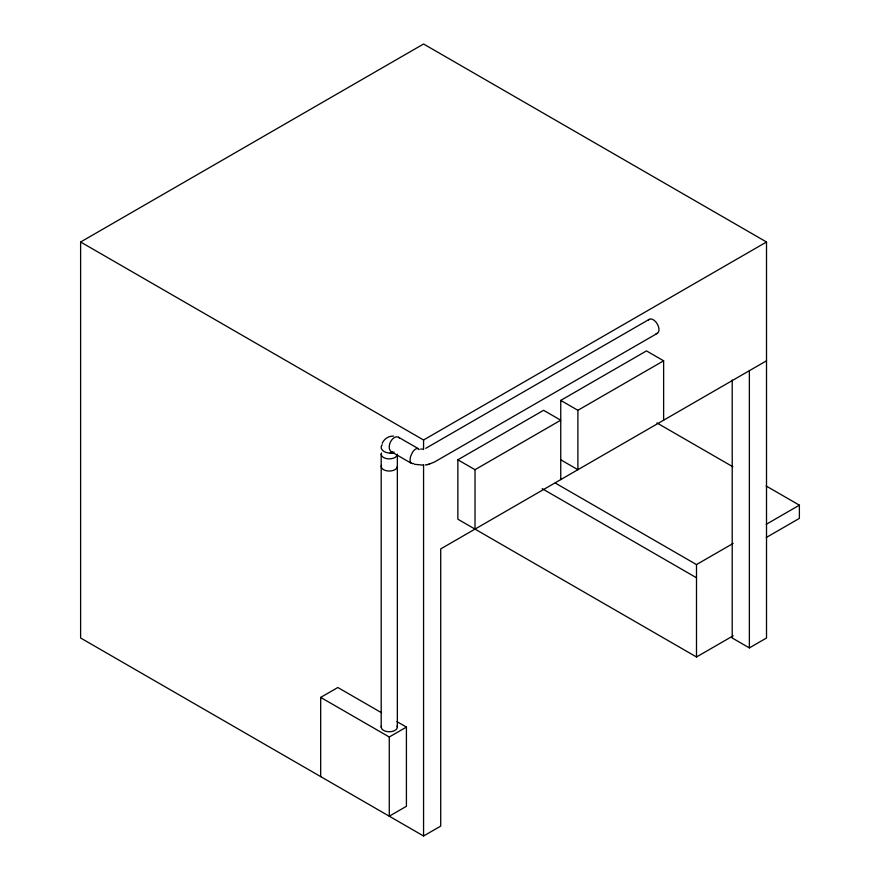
<?xml version="1.0" encoding="UTF-8"?>
<svg xmlns="http://www.w3.org/2000/svg" width="880" height="880" viewBox="0 0 880 880"><rect width="100%" height="100%" fill="white"/><g stroke="black" fill="none" stroke-linecap="round" stroke-linejoin="round"><path stroke-width="1.32" d="M382.195 443.355C384.032 438.9 388.685 435.798 393.536 436.106M766.513 360.8L440.715 548.9L440.715 826.1L423.566 836L80.619 638L80.619 242L423.566 44L766.513 242L766.513 638L749.364 647.9L732.215 638L732.215 380.006M80.619 242L423.566 440L766.513 242M649.231 319.352L425.744 448.349M657.316 333.355L434.291 462.121L428.736 464.266M457.864 459.8L543.598 410.3L560.747 420.2L475.013 469.7L457.864 459.8L457.864 519.2L696.498 656.975L733.161 635.811M560.747 479.6L560.747 400.4L646.481 350.9L663.63 360.8L663.63 420.2M560.747 400.4L577.896 410.3L663.63 360.8M320.683 776.6L320.683 697.4L337.832 687.5L381.59 712.767M389.268 737L406.417 727.1L406.417 806.3L389.268 816.2L389.268 737L320.683 697.4M555.214 483.01L696.498 564.575L733.161 543.411M766.271 524.293L799.381 505.175L799.381 518.375L766.271 537.493M425.271 464.97L427.603 464.541M427.042 464.673L429.473 464.09M422.521 449.075L420.651 449.086M423.456 465.157L414.48 464.299M390.104 453.002L391.347 453.068A8.074 5.753 15.8 0 0 393.272 452.771M419.21 449.493L417.439 448.481A8.239 4.026 -66.6 0 0 412.544 452.254L410.751 456.049A8.019 3.927 -66.6 0 0 410.751 462.649L412.544 463.683A8.239 4.026 -66.6 0 0 413.732 463.441M399.641 438.163A8.129 5.181 -65.9 0 0 390.973 441.023A8.129 5.181 -65.9 0 0 391.402 451.792L392.678 452.221A8.041 5.126 -65.9 0 0 394.13 452.122M656.909 422.928L732.897 466.796M766.139 485.98L799.381 505.175M560.747 459.8L577.896 469.7L577.896 410.3M542.157 488.664L696.498 577.775M398.574 437.272L418.451 448.745M391.402 451.792L411.532 463.419M396.957 721.633L406.417 727.1M749.364 370.7L749.364 647.9M696.498 564.575L696.498 656.975M475.013 469.7L475.013 529.1M423.566 440L423.566 449.592M423.566 464.662L423.566 836M397.353 727.1L397.353 454.234A8.085 4.664 0 0 1 388.212 458.854A8.085 4.664 0 0 1 381.469 453.024M381.194 454.234L381.194 727.1M397.078 725.89A8.085 4.664 0 0 1 389.268 731.764A8.085 4.664 0 0 1 381.469 725.89M397.353 466.4A8.085 4.664 0 0 1 388.212 471.02A8.085 4.664 0 0 1 381.469 465.19M393.316 452.584A8.041 5.126 5.9 0 1 391.369 452.98L389.268 453.024A8.129 5.181 5.9 0 1 382.239 449.988A8.129 5.181 5.9 0 1 382.25 444.785M648.318 320.199A8.085 4.664 60 0 1 657.316 324.016A8.085 4.664 60 0 1 656.128 333.718"/></g></svg>
